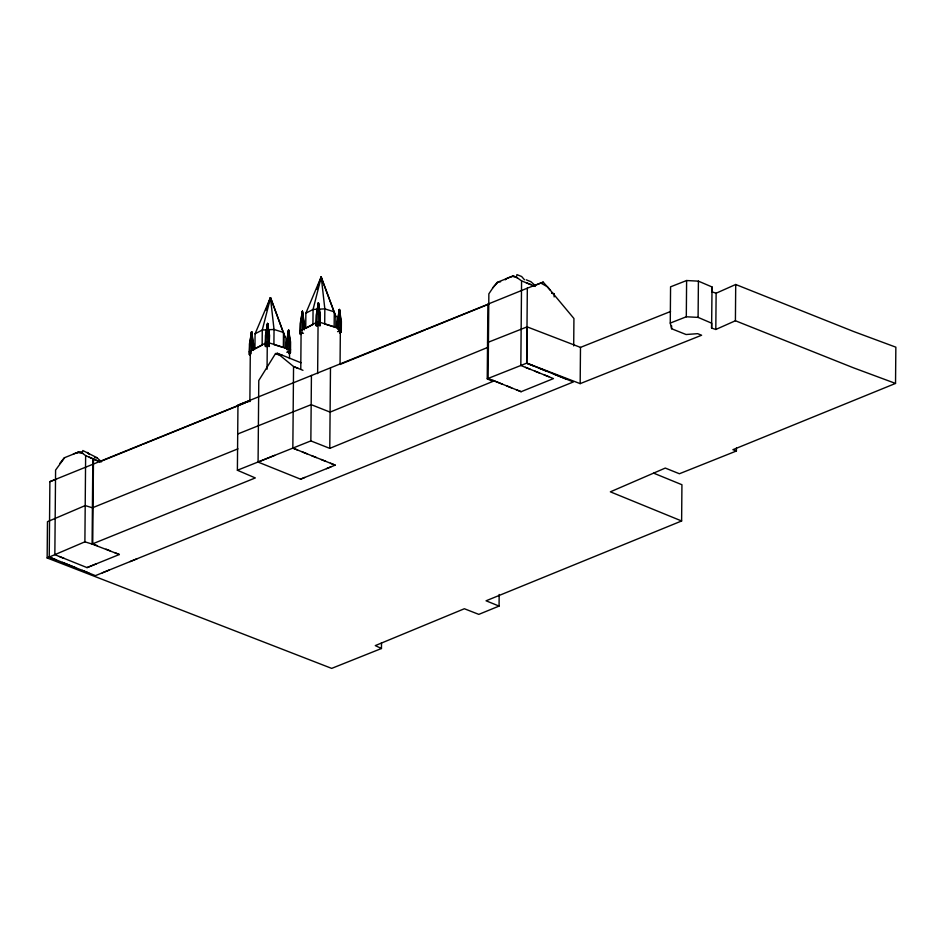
<?xml version="1.0" encoding="UTF-8"?>
<svg xmlns="http://www.w3.org/2000/svg" width="943" height="943" viewBox="0 0 943 943"><rect width="100%" height="100%" fill="white"/><g stroke="black" fill="none" stroke-linecap="round" stroke-linejoin="round"><path stroke-width="1.41" d="M381.514 642.69L381.455 648.501L331.677 668.387L47.15 557.961L47.468 521.703L85.2 505.578L92.414 507.805L237.942 448.844M550.229 290.102L543.192 282.11L527.326 288.181L526.677 363.173L573.379 381.95L95.42 575.643L49.236 557.065L49.885 481.661L249.294 400.975M47.15 557.961L84.894 541.824L85.636 455.599L81.393 452.487L77.114 452.616M84.894 541.824L92.096 544.064L255.305 477.936L237.388 470.251L237.954 405.16L489.382 303.681M250.143 355.157L249.341 354.592L249.435 344.018L251.581 331.842L250.838 338.914M249.341 354.592L249.848 343.405L251.581 331.83M249.871 401.612L250.284 354.544M252.7 349.865L251.616 331.83L251.121 353.66L249.754 353.979M253.502 350.431L253.561 343.818L251.628 331.83L251.663 336.144M255.07 333.787L262.272 330.026L274.036 329.472L283.489 332.443L283.36 347.543L273.906 344.572L274.036 329.472L270.452 297.658L255.07 333.787L254.94 348.886L262.13 345.126L262.272 330.026L270.558 297.693L285.081 337.205L284.975 348.191M277.442 353.295L293.556 366.532L292.837 448.102L335.189 465.135L300.558 479.174L258.076 462.082L258.783 380.512L275.521 353.578L277.442 353.295L301.029 362.784M266.15 346.788L265.348 346.234L265.443 335.649L267.588 323.473L269.568 335.46L269.061 346.647M265.348 346.234L265.855 335.036L267.588 323.473L268.991 334.682M265.761 345.609L267.128 345.303L267.612 323.461L268.767 334.895L268.672 345.468L269.474 346.034M267.058 369.208L267.258 345.68M286.401 348.875L286.46 342.274L288.605 330.085L290.574 342.073L290.491 352.647L288.699 353.578M286.79 349.582L286.861 341.649L288.605 330.085L289.666 338.49M286.766 352.222L288.145 351.916L288.617 330.074L289.772 341.507L289.69 352.081L290.491 352.647M289.501 358.576L289.548 352.694M290.079 353.271L290.173 342.698M300.947 334.565L300.145 334.011L300.239 323.437L302.385 311.249L304.353 323.237L304.294 329.85M300.145 334.011L300.64 322.812L302.385 311.249L303.776 322.459M300.77 369.267L301.076 333.963L300.122 330.993M300.546 333.386L301.925 333.079L302.397 311.237L303.493 329.284M321.103 277.077L305.862 313.194L305.732 328.305L312.935 324.545L313.064 309.434L321.245 277.077L335.873 316.612L335.779 327.598M237.388 470.251L310.848 440.911L311.426 375.397M316.954 326.207L316.153 325.641L316.247 315.068L318.392 302.892L320.361 314.879L319.866 326.066M316.153 325.641L316.648 314.455L318.392 302.88L319.783 314.09M316.553 325.029L317.932 324.71L318.404 302.88L319.559 314.314L319.477 324.887L320.278 325.453M317.638 373.628L318.062 325.087M310.848 440.911L329.779 448.373L330.474 368.1M337.193 328.294L337.252 321.681L339.397 309.504L337.665 321.068L337.594 329.001M337.995 328.848L338.054 322.247M337.57 331.641L338.95 331.323L339.421 309.493L340.576 320.926L340.482 331.5L341.283 332.066L339.504 332.997M340.058 364.469L340.34 332.113L341.354 329.036M340.894 331.358L340.965 322.105M341.283 332.066L341.378 321.492L339.445 309.504L338.502 318.003M329.779 448.373L492.765 381.455L487.236 378.78L487.885 304.153L527.326 288.181M381.455 648.501L375.302 645.601L464.369 608.742L478.808 614.376L499.071 606.078L499.165 594.479M512.297 276.264L516.941 277.56L521.573 280.896L520.831 365.483L553.447 378.591L521.125 391.699L516.41 389.801M487.236 378.78L526.807 363.126L527.113 326.867L580.487 347.389L670.544 311.496M554.154 296.927L554.189 294.004L551.537 292.86M573.698 345.904L573.933 318.51L547.423 286.755L540.763 283.03M526.807 363.126L580.169 383.636L580.487 347.389M580.169 383.636L701.604 335.236L697.655 333.669L686.068 334.517L671.605 328.742L670.261 323.072L670.567 286.825L686.61 280.531L698.409 281.144L712.036 286.967L711.6 328.081L715.808 329.472L735.41 320.75L853.498 367.829L895.532 383.424L895.85 347.177L853.804 331.582L735.717 284.491L716.126 293.214L711.918 291.823L712.036 286.967M671.605 328.742L671.64 325.842M499.071 606.078L486.069 600.797L681.624 520.972L681.93 484.726L653.711 473.174M670.261 323.072L686.304 316.777L686.61 280.531M711.6 328.081L711.717 323.225L698.091 317.39L698.409 281.144M715.808 329.472L716.126 293.214M735.41 320.75L735.717 284.491M681.624 520.972L610.369 491.833L665.286 468.07L679.408 473.751L736.389 451.002L736.412 448.102M270.075 300.711L270.24 297.764L266.162 309.999M320.868 280.13L321.044 277.183L316.966 289.418M516.764 276.016L516.905 274.613L521.632 276.511L524.438 279.741M266.845 330.557L267.6 323.484L267.671 327.787M287.709 338.584L288.605 330.097L288.664 332.962M301.63 318.333L302.385 311.261L302.479 317.001M317.65 309.976L318.392 302.892L318.463 307.194M289.878 351.668L290.55 349.629M492.989 287.686L497.114 282.417L513.464 275.78L517.518 277.973M59.928 463.296L64.242 457.815L78.128 452.204L82.666 451.933L82.807 450.518L96.823 457.626L101.526 461.858M64.654 457.65L55.59 470.074L54.847 554.673L87.027 567.603L119.348 554.508L92.096 544.064L92.838 458.758L85.636 455.599M505.224 279.812L507.534 277.996L512.285 276.476M321.15 277.218L335.873 316.612M305.862 313.194L313.064 309.434L324.84 308.88L334.282 311.85L334.152 326.962L324.698 323.991L324.84 308.88L321.245 277.077M289.183 349.193L267.152 342.262L249.329 351.574L249.966 353.554M301.395 330.321L317.956 321.669L339.975 328.612M487.649 347.437L330.097 412.115L311.166 404.653L237.707 434.004M895.532 383.424L732.911 449.693L736.389 451.002M99.864 461.752L127.564 450.53M128.72 450.059L141.426 444.919M142.582 444.448L162.208 436.491M163.351 436.031L245.321 402.814M246.477 402.343L249.942 400.94M339.999 364.446L425.434 329.826M426.59 329.355L446.216 321.41M447.371 320.938L480.847 307.371M482.003 306.899L487.779 304.565M536.261 284.916L543.192 282.11M258.076 462.082L274.637 455.375M300.558 479.174L304.884 477.417M326.537 468.647L330.863 466.891M87.027 567.603L96.257 563.867M102.339 572.837L109.27 570.02M130.051 561.604L136.983 558.798M487.555 342.521L527.113 326.867M237.954 405.16L249.978 400.563M49.885 481.661L56.533 479.127M73.436 453.913L78.186 452.392M500.592 281.792L498.281 281.945L493.578 286.802L488.863 293.839L488.12 378.426L521.125 391.699M94.524 457.709L96.823 457.626M686.304 316.777L698.091 317.39M317.932 324.71L319.477 324.887M338.95 331.323L340.482 331.5M301.925 333.079L303.469 333.256M267.128 345.303L268.672 345.468M288.145 351.916L289.69 352.081M282.146 355.193L275.521 353.578L280.047 355.44M78.128 452.204L82.595 453.371M526.229 282.77L530.885 284.633M526.677 363.173L533.349 365.849M540.021 368.536L546.692 371.224M553.364 373.899L566.708 379.263M525.487 367.357L530.155 369.232M534.811 371.106L539.467 372.98M544.123 374.854L548.791 376.717M492.835 380.324L502.265 384.107M506.98 386.005L511.695 387.903M298.259 368.43L293.556 366.532L302.962 370.316M292.837 448.102L297.54 450M302.255 451.886L306.958 453.783M311.661 455.669L316.365 457.567M321.08 459.453L325.783 461.351M330.486 463.237L335.189 465.135M97.907 460.997L89.243 457.178M97.176 545.584L92.732 543.805L93.475 459.217L100.135 461.893M106.04 549.156L110.484 550.936M114.916 552.728L119.348 554.508M59.444 556.511L64.041 558.362M49.236 557.065L55.826 559.718M62.427 562.37L75.617 567.686M82.218 570.338L88.819 572.99M526.206 279.812L530.921 281.709L534.681 285.104M521.573 280.896L535.353 286.424M551.844 293.061L554.189 294.004M87.534 452.416L89.408 454.573M270.582 297.752L285.081 337.205M321.292 277.207L321.787 280.083M340.623 319.312L339.433 309.504L339.48 313.819M251.616 331.842L252.807 341.637M317.956 321.669L318.027 323.956M267.152 342.262L267.223 344.537"/></g></svg>
